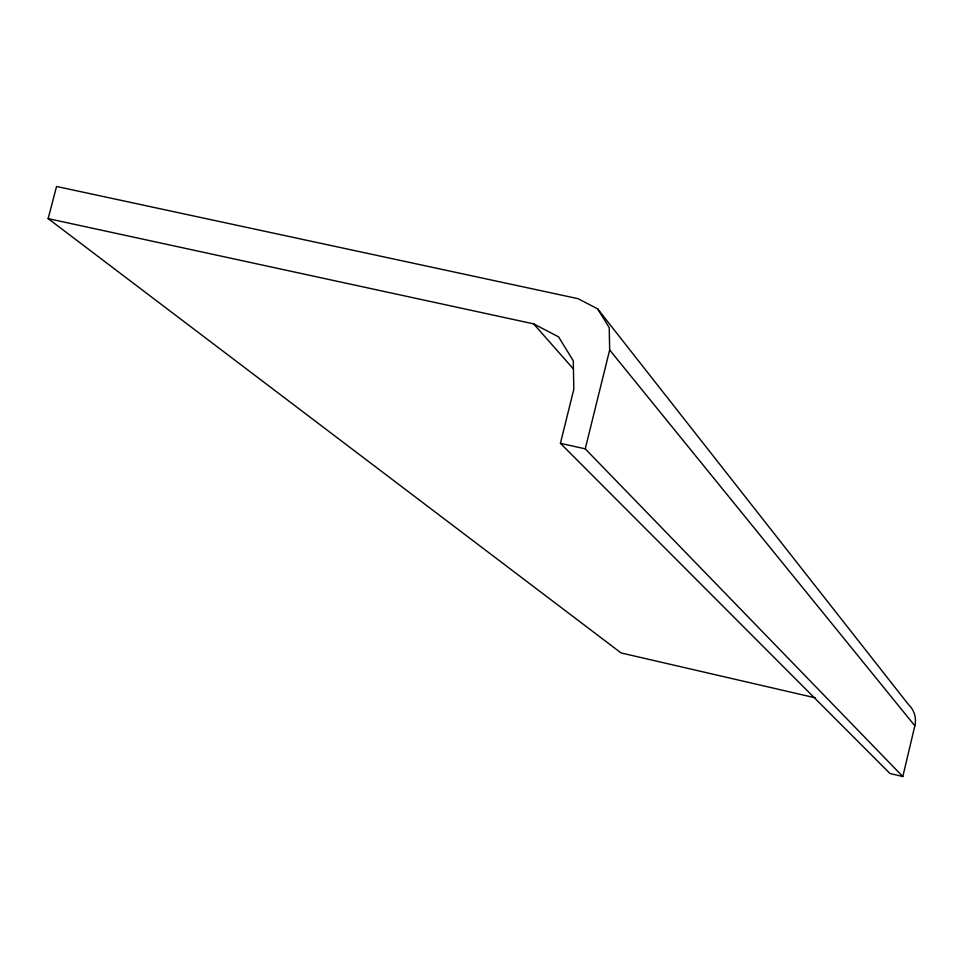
<?xml version="1.0" encoding="UTF-8"?>
<svg xmlns="http://www.w3.org/2000/svg" width="963" height="963" viewBox="0 0 963 963"><rect width="100%" height="100%" fill="white"/><g stroke="black" fill="none" stroke-linecap="round" stroke-linejoin="round"><path stroke-width="1.44" d="M48.15 218.625L533.634 323.869L558.564 336.857L573.286 360.812L573.804 389.329L560.418 443.329L889.993 773.53L902.813 776.527L914.85 725.801A22.39 22.245 -30.4 0 0 908.434 704.483L597.626 308.834L577.993 298.662L56.564 186.473L48.15 218.625L621.099 652.95L815.541 697.886M902.813 776.527L585.239 448.842L609.663 349.978L609.23 327.613L597.626 308.834M560.418 443.329L585.239 448.842M533.634 323.869L573.382 368.973M609.663 349.978L914.85 725.801"/></g></svg>
